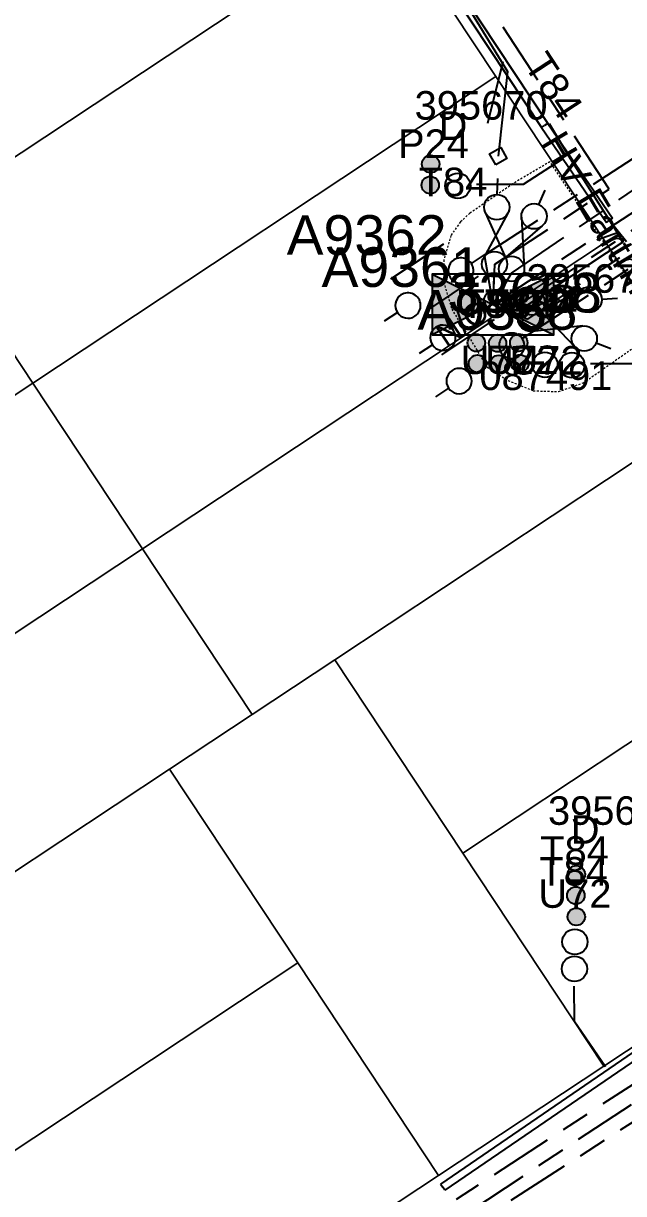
# Model space of a CAD drawing. Header units: metres. Extents: x 302064 to 304096, y 6268242 to 6271990.
# Drawn here: x 302936 to 302973.9, y 6270601.3 to 6270675.1 of the extents above; entities that cross this region are included whole.
import ezdxf
from ezdxf.enums import TextEntityAlignment as Align

# ---------------------------------------------------------------- set-up
doc = ezdxf.new("R2010")
doc.units = ezdxf.units.M
for name, pattern in [('Cable Exist UG', [8.2, 4, -1.2, 1.8, -1.2]), ('HIDDEN', [0.375, 0.25, -0.125]), ('HIDDEN2', [0.1875, 0.125, -0.0625])]:
    doc.linetypes.add(name, pattern=pattern)
doc.layers.get('0').update_dxf_attribs({"color": 6})
for name, color, linetype in [('_User Miscellaneous12', 7, 'Continuous'), ('_User_LV_Exist', 7, 'Continuous'), ('Duct_SP_EXT', 7, 'Continuous'), ('Equip_HV_EXT', 7, 'Continuous'), ('Equip_LV_EXT', 7, 'Continuous'), ('Mains_HV_EXT', 1, 'Continuous'), ('Mains_LV_EXT', 5, 'Continuous'), ('Services_SP_EXT', 7, 'Continuous'), ('Sub_SP_EXT', 7, 'Continuous'), ('Trench_SP_EXT', 7, 'Continuous')]:
    doc.layers.add(name, color=color, linetype=linetype)
for name, color, linetype, lineweight in [('Cadastre Land Parcels_SP_EXT', 7, 'Continuous', 5), ('Cadastre Other Property_SP_EXT', 9, 'HIDDEN', 5), ('Cadastre Roads_SP_EXT', 9, 'Continuous', 5)]:
    doc.layers.add(name, color=color, linetype=linetype, lineweight=lineweight)
doc.styles.get("Standard").update_dxf_attribs({"font": 'arial.ttf'})
doc.styles.add('SWITCH_LABEL', font='arial.ttf', dxfattribs={"height": 2.5})
doc.linetypes.add('Cable E UG', pattern='A,6,-0.5,["E",Standard,S=1.7,R=0,X=0.5,Y=-1],-2.9', length=9.4)

# ---------------------------------------------------------------- blocks, each defined once
blk = doc.blocks.new('SUB_PADMOUNT_EXT')
for points in [[(0, 0), (-3.84, 1.92), (-3.84, -1.92)], [(0, 0), (3.84, 1.92), (3.84, -1.92)]]:
    blk.add_hatch(color=256).paths.add_polyline_path(points)
for p, q in [((3.84, 1.92), (-3.84, -1.92)), ((-3.84, 1.92), (3.84, -1.92))]:
    blk.add_line(p, q)
blk.add_lwpolyline([(-3.84, -1.92), (3.84, -1.92), (3.84, 1.92), (-3.84, 1.92)], close=True)
for tag, height, flags, p in [('ASSET_NUM', 2.5, 8, (2, 2)), ('STREET_CODE', 0.2, 9, (1.5, 0)), ('OPERATING_VOLTAGE', 0.2, 9, (1.5, -0.6)), ('ORIENTATION', 0.2, 9, (1.5, -0.8)), ('CONSTRUCTED_VOLTAGE', 0.2, 9, (1.5, -0.2)), ('NO_PHASES', 0.2, 9, (1.5, -0.4)), ('OWNED_BY', 0.2, 9, (1.5, -1)), ('OPERATED_BY', 0.2, 9, (1.5, -1.2)), ('MAINTAINED_BY', 0.2, 9, (1.5, -1.4)), ('SECONDARY_VOLTAGE', 0.2, 9, (1.5, -1.6)), ('STATE', 0.2, 9, (1.5, -1.8)), ('SUBSTATION_TYPE', 0.2, 9, (1.5, -2.2)), ('PARENT', 0.2, 9, (1.5, -2)), ('STREETNAME', 0.2, 9, (1.5, -3)), ('USAGE', 0.2, 9, (1.5, -2.4)), ('LEGEND', 0.2, 9, (1.5, -2.6)), ('LOCATION', 0.2, 9, (1.5, -2.8)), ('Z', 0.2, 1, (1.5, -3.6)), ('SUBURB', 0.2, 9, (1.5, -3.2)), ('NOTES', 0.2, 9, (1.5, -3.4))]:
    blk.add_attdef(tag, text='', height=height, dxfattribs=dict(flags=flags)).set_placement(p, align=Align.MIDDLE_LEFT)
blk = doc.blocks.new('DUCT_EXT')
blk.add_circle((0, 0.8), 0.8)
at = {"flags": 1}
blk.add_attdef('Z', (0, 0), '', height=0.2, dxfattribs=at)
at = {"flags": 9}
for tag, p in [('DUCT_CODE', (0, 0)), ('XSECT_TYPE', (0, -0.2)), ('STATE', (0, -0.6)), ('FB_REFERENCE', (0, -0.4)), ('NOTES', (0, -0.8))]:
    blk.add_attdef(tag, text='', height=0.2, dxfattribs=at).set_placement(p, align=Align.MIDDLE_LEFT)
blk = doc.blocks.new('CCP_EXT')
at = {"flags": 9}
for tag, p in [('USAGE', (0, -1.2)), ('LEGEND', (0, -1.4)), ('STATE', (0, -1.8)), ('LIFE_SUPPORT', (0, -1.6)), ('NOTES', (0, -2))]:
    blk.add_attdef(tag, text='', height=0.2, dxfattribs=at).set_placement(p, align=Align.MIDDLE_LEFT)
blk.add_wipeout([(0, 0.566), (0.566, 0), (0, -0.566), (-0.566, 0)])
blk.add_lwpolyline([(-0.566, 0), (0, 0.566), (0.566, 0), (0, -0.566), (-0.566, 0)])
at = {"flags": 1}
blk.add_attdef('Z', (0, 0), '', height=0.2, dxfattribs=at)
at = {"flags": 9}
for tag, p in [('CCP_TYPE', (0, 0)), ('OPERATING_VOLTAGE', (0, -0.6)), ('ORIENTATION', (0, -0.8)), ('CONSTRUCTED_VOLTAGE', (0, -0.2)), ('NO_PHASES', (0, -0.4)), ('OWNED_BY', (0, -1))]:
    blk.add_attdef(tag, text='', height=0.2, dxfattribs=at).set_placement(p, align=Align.MIDDLE_LEFT)
blk = doc.blocks.new('LV_UG_DFUSE_CLOSED_EXT')
for points in [[(1, 0), (0, 0)], [(5.04, 0.726), (2.156, -0.717)], [(5.049, -0.707), (2.156, 0.717)], [(6.2, 0.013), (7.2, 0.013)]]:
    blk.add_lwpolyline(points)
for centre in [(1.8, 0), (5.4, 0.011)]:
    blk.add_circle(centre, 0.8)
at = {"flags": 9}
for tag, p in [('ACTUAL_STATUS', (0, 0)), ('OPERATING_VOLTAGE', (0, -0.6)), ('ORIENTATION', (0, -0.8)), ('CONSTRUCTED_VOLTAGE', (0, -0.2)), ('NO_PHASES', (0, -0.4)), ('STATE', (0, -1)), ('SWITCH_TYPE', (0, -1.2)), ('USAGE', (0, -1.4)), ('NOTES', (0, -1.6))]:
    blk.add_attdef(tag, text='', height=0.2, dxfattribs=at).set_placement(p, align=Align.MIDDLE_LEFT)
at = {"flags": 1}
blk.add_attdef('Z', (0, 0), '', height=0.2, dxfattribs=at)
blk = doc.blocks.new('SWG_HOLEC_SU_NO_EXT')
blk.add_line((1.8, -2), (5.8, -2))
for points in [[(1.8, -0.8, 1), (1.8, 0.8, 1)], [(5.8, -0.8, 1), (5.8, 0.8, 1)]]:
    blk.add_lwpolyline(points, format="xyb", close=True)
for points in [[(1, 0), (0, 0)], [(6.6, 0), (7.6, 0)]]:
    blk.add_lwpolyline(points)
at = {"insert": (5.311, -3.639), "char_height": 1.4, "width": 3.88632, "attachment_point": 1, "rotation": 180}
blk.add_mtext('{\\fArial|b0|i0|c0|p34;N/O}', dxfattribs=at)
at = {"style": 'SWITCH_LABEL', "flags": 8}
blk.add_attdef('ASSET_NUM', text='', height=2.5, rotation=179.95437, dxfattribs=at).set_placement((-2.4, 0), align=Align.MIDDLE_LEFT)
at = {"flags": 1}
blk.add_attdef('Z', (0, 0), '', height=0.2, dxfattribs=at)
at = {"flags": 9}
for tag, p in [('ACTUAL_STATUS', (0, -0.4)), ('CONSTRUCTED_VOLTAGE', (0, -0.6)), ('NO_PHASES', (0, -0.8)), ('OPERATING_VOLTAGE', (0, -1)), ('ORIENTATION', (0, -1.2)), ('OWNED_BY', (0, -1.4)), ('STATE', (0, -1.8)), ('SWITCH_TYPE', (0, -2)), ('USAGE', (0, -2.2)), ('PARENT', (0, -1.6)), ('STREETNAME', (0, -2.6)), ('SUBURB', (0, -2.8)), ('LOCATION', (0, -2.4)), ('NOTES', (0, -3))]:
    blk.add_attdef(tag, text='', height=0.2, dxfattribs=at).set_placement(p, align=Align.MIDDLE_LEFT)
at = {"style": 'SWITCH_LABEL', "flags": 9}
blk.add_attdef('STREET_CODE', text='', height=0.2, dxfattribs=at).set_placement((0, -0.2), align=Align.MIDDLE_LEFT)
blk = doc.blocks.new('SWG_HOLEC_SU_EXT')
blk.add_line((1.8, -2), (5.8, -2))
for points in [[(1.8, -0.8, 1), (1.8, 0.8, 1)], [(5.8, -0.8, 1), (5.8, 0.8, 1)]]:
    blk.add_lwpolyline(points, format="xyb", close=True)
for points in [[(1, 0), (0, 0)], [(6.6, 0), (7.6, 0)]]:
    blk.add_lwpolyline(points)
at = {"style": 'SWITCH_LABEL', "flags": 8}
blk.add_attdef('ASSET_NUM', text='', height=2.5, rotation=179.95437, dxfattribs=at).set_placement((-2.4, 0), align=Align.MIDDLE_LEFT)
at = {"flags": 1}
blk.add_attdef('Z', (0, 0), '', height=0.2, dxfattribs=at)
at = {"flags": 9}
for tag, p in [('ACTUAL_STATUS', (0, -0.4)), ('CONSTRUCTED_VOLTAGE', (0, -0.6)), ('NO_PHASES', (0, -0.8)), ('OPERATING_VOLTAGE', (0, -1)), ('ORIENTATION', (0, -1.2)), ('OWNED_BY', (0, -1.4)), ('STATE', (0, -1.8)), ('SWITCH_TYPE', (0, -2)), ('USAGE', (0, -2.2)), ('PARENT', (0, -1.6)), ('STREETNAME', (0, -2.6)), ('SUBURB', (0, -2.8)), ('LOCATION', (0, -2.4)), ('NOTES', (0, -3))]:
    blk.add_attdef(tag, text='', height=0.2, dxfattribs=at).set_placement(p, align=Align.MIDDLE_LEFT)
at = {"style": 'SWITCH_LABEL', "flags": 9}
blk.add_attdef('STREET_CODE', text='', height=0.2, dxfattribs=at).set_placement((0, -0.2), align=Align.MIDDLE_LEFT)
blk = doc.blocks.new('CABLE_LARGE_EXT')
h = blk.add_hatch(color=256)
edge = h.paths.add_edge_path()
edge.add_arc((0, 0.55), 0.55, 0, 360)
blk.add_circle((0, 0.55), 0.55)
at = {"flags": 1}
blk.add_attdef('Z', (0, 0), '', height=0.2, dxfattribs=at)
at = {"flags": 9}
for tag, p in [('COND_CODE', (0, 0)), ('XSECT_SIZE', (0, -0.6)), ('STATE', (0, -0.4)), ('FB_REFERENCE', (0, -0.2)), ('NOTES', (0, -0.8))]:
    blk.add_attdef(tag, text='', height=0.2, dxfattribs=at).set_placement(p, align=Align.MIDDLE_LEFT)

msp = doc.modelspace()

# ---------------------------------------------------------------- linework, layer by layer
at = {"layer": '_User Miscellaneous12'}
for p, q in [((302959.7109, 6270683.093), (302969.1365, 6270668.8254)), ((302959.3104, 6270682.8284), (302968.736, 6270668.5608)), ((302968.736, 6270668.5608), (302968.9363, 6270668.6931)), ((302968.736, 6270668.5608), (302968.7372, 6270668.559)), ((302968.7372, 6270668.559), (302968.9363, 6270668.6931)), ((302968.7372, 6270668.559), (302972.8415, 6270662.5864)), ((302969.1353, 6270668.8272), (302968.9363, 6270668.6931)), ((302969.1365, 6270668.8254), (302968.9363, 6270668.6931)), ((302969.1365, 6270668.8254), (302969.1353, 6270668.8272)), ((302969.1353, 6270668.8272), (302973.2371, 6270662.8582)), ((302972.8415, 6270662.5864), (302973.0393, 6270662.7223)), ((302973.2371, 6270662.8582), (302973.0393, 6270662.7223)), ((302992.3339, 6270622.4501), (302962.3786, 6270601.9435)), ((302992.605, 6270622.054), (302962.6497, 6270601.5475)), ((302962.3786, 6270601.9435), (302962.5141, 6270601.7455)), ((302962.6497, 6270601.5475), (302962.5141, 6270601.7455))]:
    msp.add_line(p, q, dxfattribs=at)
at = {"layer": '_User_LV_Exist', "linetype": 'Cable Exist UG'}
for points in [[(302965.6919, 6270657.409), (302966.8592, 6270659.3722), (302975.7991, 6270665.4845), (302975.7991, 6270665.4845), (302992.4629, 6270640.6584), (302994.4228, 6270640.2664), (302994.4228, 6270640.2664), (302999.2263, 6270632.9233), (303003.8613, 6270636.2105), (303003.8613, 6270636.2105), (302994.5863, 6270650.1576), (302996.3107, 6270651.2485), (302998.806, 6270647.3568)], [(302965.6919, 6270657.409), (302967.5573, 6270657.5391), (302975.6894, 6270662.8845), (302975.6894, 6270662.8845), (302991.014, 6270640.1914), (302993.2491, 6270638.4788), (302993.2491, 6270638.4788), (302998.7325, 6270630.0278), (302996.332, 6270618.9664), (302991.0316, 6270615.4033), (302989.6103, 6270615.8555), (302989.6103, 6270615.8555), (302977.0697, 6270607.4949), (302963.5732, 6270598.8176), (302962.5968, 6270596.745), (302962.5968, 6270596.745), (302949.0193, 6270587.7176), (302949.0193, 6270587.7176), (302946.0199, 6270585.7609)], [(302965.6919, 6270657.409), (302967.8736, 6270656.4848), (302974.9894, 6270661.243), (302974.9894, 6270661.243), (302981.4729, 6270651.8447), (302989.5127, 6270639.7142)], [(302989.5489, 6270639.6215), (302991.8325, 6270638.4873), (302991.8325, 6270638.4873), (302997.6141, 6270629.7349), (302995.4381, 6270619.5769), (302991.8358, 6270617.2227), (302989.238, 6270617.9671), (302989.238, 6270617.9671), (302975.9768, 6270609.17), (302963.3685, 6270600.9765)]]:
    msp.add_lwpolyline(points, dxfattribs=at)
at = {"layer": 'Cadastre Land Parcels_SP_EXT', "linetype": 'Continuous'}
for points in [[(302958.9345, 6270682.2341), (302951.4907, 6270693.4654), (302922.2663, 6270674.1305), (302929.7101, 6270662.8972), (302958.9345, 6270682.2341)], [(302965.8582, 6270671.7877), (302958.9345, 6270682.2341), (302929.7101, 6270662.8972), (302936.6339, 6270652.4508), (302965.8582, 6270671.7877)], [(302972.7812, 6270661.3403), (302965.8582, 6270671.7877), (302936.6339, 6270652.4508), (302943.5567, 6270642.0044), (302972.7812, 6270661.3403)], [(302936.6339, 6270652.4508), (302929.7101, 6270662.8972), (302900.4661, 6270643.5479), (302904.058, 6270638.126), (302907.3875, 6270633.0994), (302936.6339, 6270652.4508)], [(302955.6964, 6270635.0081), (302979.704, 6270650.8939), (302972.7812, 6270661.3403), (302943.5567, 6270642.0044), (302950.4796, 6270631.5571), (302955.6964, 6270635.0081)], [(302943.5567, 6270642.0044), (302936.6339, 6270652.4508), (302907.3875, 6270633.0994), (302914.3088, 6270622.6521), (302943.5567, 6270642.0044)], [(302987.7938, 6270638.6883), (302979.704, 6270650.8939), (302955.6964, 6270635.0081), (302963.7854, 6270622.8015), (302987.7938, 6270638.6883)], [(302945.2572, 6270628.0999), (302950.4796, 6270631.5571), (302943.5567, 6270642.0044), (302914.3088, 6270622.6521), (302921.2301, 6270612.2027), (302945.2572, 6270628.0999)], [(302992.5263, 6270622.4841), (302993.9281, 6270629.432), (302987.7938, 6270638.6883), (302963.7854, 6270622.8015), (302972.6843, 6270609.3774), (302992.5263, 6270622.4841)], [(302972.6843, 6270609.3774), (302963.7854, 6270622.8015), (302955.6964, 6270635.0081), (302950.4796, 6270631.5571), (302945.2572, 6270628.0999), (302953.3581, 6270615.8837), (302962.2474, 6270602.4822), (302972.6843, 6270609.3774)], [(302953.3581, 6270615.8837), (302945.2572, 6270628.0999), (302921.2301, 6270612.2027), (302929.3252, 6270599.9834), (302953.3581, 6270615.8837)], [(302962.2474, 6270602.4822), (302953.3581, 6270615.8837), (302929.3252, 6270599.9834), (302935.4493, 6270590.7378), (302942.3801, 6270589.3579), (302962.2474, 6270602.4822)]]:
    msp.add_lwpolyline(points, close=True, dxfattribs=at)
at = {"layer": 'Cadastre Roads_SP_EXT', "linetype": 'Continuous'}
msp.add_lwpolyline([(303002.1796, 6270604.4797), (302992.5263, 6270622.4842), (302972.6843, 6270609.3774), (302962.2474, 6270602.4821), (302942.38, 6270589.3579), (302949.2357, 6270569.6629), (303002.1796, 6270604.4797)], close=True, dxfattribs=at)
at = {"layer": 'Duct_SP_EXT'}
for p, q in [((302959.7109, 6270683.093), (302969.1365, 6270668.8254)), ((302959.3104, 6270682.8284), (302968.736, 6270668.5608)), ((302968.736, 6270668.5608), (302968.9363, 6270668.6931)), ((302968.736, 6270668.5608), (302968.7372, 6270668.559)), ((302968.7372, 6270668.559), (302968.9363, 6270668.6931)), ((302968.7372, 6270668.559), (302972.8415, 6270662.5864)), ((302969.1353, 6270668.8272), (302968.9363, 6270668.6931)), ((302969.1365, 6270668.8254), (302968.9363, 6270668.6931)), ((302969.1365, 6270668.8254), (302969.1353, 6270668.8272)), ((302969.1353, 6270668.8272), (302973.2371, 6270662.8582)), ((302972.8415, 6270662.5864), (302973.0393, 6270662.7223)), ((302973.2371, 6270662.8582), (302973.0393, 6270662.7223)), ((302992.3339, 6270622.4501), (302962.3786, 6270601.9435)), ((302992.605, 6270622.054), (302962.6497, 6270601.5475)), ((302962.3786, 6270601.9435), (302962.5141, 6270601.7455)), ((302962.6497, 6270601.5475), (302962.5141, 6270601.7455))]:
    msp.add_line(p, q, dxfattribs=at)
for points in [[(302964.6434, 6270664.9852), (302967.6011, 6270664.9852), (302970.0526, 6270666.5648)], [(302971.8473, 6270653.6783), (302975.8129, 6270653.6783), (302977.8901, 6270655.0332)], [(302970.7919, 6270614.4294), (302970.8134, 6270612.2405), (302972.7755, 6270609.3447)]]:
    msp.add_lwpolyline(points, dxfattribs=at)
at = {"layer": 'Mains_HV_EXT', "linetype": 'Cable E UG'}
for points in [[(302970.5829, 6270666.5824), (302969.2489, 6270668.8058)], [(302967.5317, 6270657.1595), (302973.9095, 6270661.3676), (302970.5829, 6270666.5824)]]:
    msp.add_lwpolyline(points, dxfattribs=at)
at = {"layer": 'Mains_HV_EXT', "linetype": 'Cable Exist UG'}
for points in [[(302965.6919, 6270657.409), (302976.7112, 6270664.6655), (302976.7112, 6270664.6655), (302984.2776, 6270653.6123), (302992.4747, 6270641.2032), (302994.932, 6270641.0272), (303001.151, 6270631.726), (303001.151, 6270631.726), (303004.6062, 6270634.2933), (303009.0231, 6270633.4111), (303014.5301, 6270632.2268), (303031.6703, 6270643.5398)], [(302965.6919, 6270657.409), (302968.3594, 6270655.8113), (302976.5349, 6270661.1354), (302976.5349, 6270661.1354), (302982.4998, 6270652.081), (302990.3651, 6270640.1373), (302996.5504, 6270629.5341), (302994.548, 6270620.2059), (302994.548, 6270620.2059), (302974.4014, 6270606.9459), (302948.2075, 6270589.6298), (302948.2075, 6270589.6298), (302942.9249, 6270586.1777), (302933.5708, 6270588.1357), (302926.8154, 6270598.2853), (302918.2161, 6270611.4311), (302918.2161, 6270611.4311), (302911.5951, 6270621.2429), (302898.6219, 6270614.0955), (302898.6219, 6270614.0955), (302902.3015, 6270608.2603), (302903.6002, 6270608.1169)]]:
    msp.add_lwpolyline(points, dxfattribs=at)
at = {"layer": 'Mains_LV_EXT', "linetype": 'Cable Exist UG'}
for points in [[(302965.6919, 6270657.409), (302966.8592, 6270659.3722), (302975.7991, 6270665.4845), (302975.7991, 6270665.4845), (302992.4629, 6270640.6584), (302994.4228, 6270640.2664), (302994.4228, 6270640.2664), (302999.2263, 6270632.9233), (303003.8613, 6270636.2105), (303003.8613, 6270636.2105), (302994.5863, 6270650.1576), (302996.3107, 6270651.2485), (302998.806, 6270647.3568)], [(302965.6919, 6270657.409), (302967.5573, 6270657.5391), (302975.6894, 6270662.8845), (302975.6894, 6270662.8845), (302991.014, 6270640.1914), (302993.2491, 6270638.4788), (302993.2491, 6270638.4788), (302998.7325, 6270630.0278), (302996.332, 6270618.9664), (302991.0316, 6270615.4033), (302989.6103, 6270615.8555), (302989.6103, 6270615.8555), (302977.0697, 6270607.4949), (302963.5732, 6270598.8176), (302962.5968, 6270596.745), (302962.5968, 6270596.745), (302949.0193, 6270587.7176), (302949.0193, 6270587.7176), (302946.0199, 6270585.7609)], [(302965.6919, 6270657.409), (302967.8736, 6270656.4848), (302974.9894, 6270661.243), (302974.9894, 6270661.243), (302981.4729, 6270651.8447), (302989.5127, 6270639.7142)], [(302989.5489, 6270639.6215), (302991.8325, 6270638.4873), (302991.8325, 6270638.4873), (302997.6141, 6270629.7349), (302995.4381, 6270619.5769), (302991.8358, 6270617.2227), (302989.238, 6270617.9671), (302989.238, 6270617.9671), (302975.9768, 6270609.17), (302963.3685, 6270600.9765)]]:
    msp.add_lwpolyline(points, dxfattribs=at)
at = {"layer": 'Trench_SP_EXT', "linetype": 'Cable Exist UG'}
for points in [[(302966.3126, 6270672.7013), (302965.2545, 6270668.4788)], [(302973.0627, 6270662.6865), (302974.1187, 6270661.3878)], [(302972.243, 6270661.4739), (302973.5978, 6270661.9645)]]:
    msp.add_lwpolyline(points, dxfattribs=at)

# ---------------------------------------------------------------- block references
at = {"layer": 'Duct_SP_EXT'}
msp.add_blockref('CABLE_LARGE_EXT', (302961.751, 6270665.7139), dxfattribs=at)
for name, p, rotation in [('CABLE_LARGE_EXT', (302961.7224, 6270664.3845), 0.2114994223594662), ('DUCT_EXT', (302963.4639, 6270664.0881), 0.2114994223594662), ('CABLE_LARGE_EXT', (302964.6369, 6270654.4387), 0.2114994223594662), ('CABLE_LARGE_EXT', (302965.9756, 6270654.4139), 0.2114994223594662), ('CABLE_LARGE_EXT', (302967.3142, 6270654.4486), 0.2114994223594662), ('DUCT_EXT', (302968.9679, 6270652.8011), 0.2114994223594662), ('DUCT_EXT', (302970.6678, 6270652.7812), 0.2114994223594662), ('CABLE_LARGE_EXT', (302964.7084, 6270653.127), 0.2114994223594662), ('CABLE_LARGE_EXT', (302966.0471, 6270653.1022), 0.2114994223594662), ('CABLE_LARGE_EXT', (302967.3857, 6270653.1368), 0.2114994223594662), ('CABLE_LARGE_EXT', (302970.392, 6270621.4733), 269.9999999999998), ('CABLE_LARGE_EXT', (302970.3622, 6270620.1346), 269.9999999999998), ('CABLE_LARGE_EXT', (302970.392, 6270618.7961), 269.9999999999998), ('DUCT_EXT', (302970.0505, 6270617.215), 269.9999999999998), ('DUCT_EXT', (302970.0242, 6270615.5152), 269.9999999999998)]:
    msp.add_blockref(name, p, dxfattribs=dict(at, rotation=rotation))
at = {"layer": 'Equip_HV_EXT'}
ref = msp.add_blockref('SWG_HOLEC_SU_EXT', (302965.1552, 6270660.5381), dxfattribs=dict(at, rotation=213.4749765589829))
ref.add_attrib('ASSET_NUM', 'A9362', dxfattribs={"layer": '0', "height": 2.5, "style": 'SWITCH_LABEL'}).set_placement((302962.7562, 6270661.7881), align=Align.MIDDLE_RIGHT)
ref = msp.add_blockref('SWG_HOLEC_SU_EXT', (302967.3581, 6270658.5153), dxfattribs=dict(at, rotation=213.5824082560301))
ref.add_attrib('ASSET_NUM', 'A9361', dxfattribs={"layer": '0', "height": 2.5, "style": 'SWITCH_LABEL'}).set_placement((302964.9591, 6270659.7652), align=Align.MIDDLE_RIGHT)
ref = msp.add_blockref('SWG_HOLEC_SU_NO_EXT', (302968.3595, 6270655.8113), dxfattribs=dict(at, rotation=213.8534113309116))
ref.add_attrib('ASSET_NUM', 'A9358', dxfattribs={"layer": '0', "height": 2.5, "style": 'SWITCH_LABEL'}).set_placement((302965.9605, 6270657.0613), align=Align.MIDDLE_CENTER)
at = {"layer": 'Equip_LV_EXT'}
for p, rotation in [((302965.7043, 6270658.1495), 87.58240819226792), ((302966.1506, 6270658.0017), 66.73966191690315), ((302966.3597, 6270657.4475), 2.671864660567421), ((302966.3792, 6270657.1331), 339.5824080701449)]:
    msp.add_blockref('LV_UG_DFUSE_CLOSED_EXT', p, dxfattribs=dict(at, rotation=rotation))
at = {"layer": 'Sub_SP_EXT'}
ref = msp.add_blockref('SUB_PADMOUNT_EXT', (302965.6919, 6270657.409), dxfattribs=at)
ref.add_attrib('ASSET_NUM', '33658', dxfattribs={"layer": '0', "height": 2.5}).set_placement((302967.6919, 6270658.159), align=Align.MIDDLE_CENTER)

# ---------------------------------------------------------------- texts
at = {"layer": 'Cadastre Other Property_SP_EXT'}
msp.add_text('087491', height=1.8, dxfattribs=at).set_placement((302964.8254, 6270652.0126))
at = {"layer": 'Cadastre Roads_SP_EXT'}
msp.add_text('CRANBOURNE ST', height=1.8, rotation=27.718572, dxfattribs=at).set_placement((302971.6443, 6270596.4309))
at = {"layer": 'Duct_SP_EXT'}
for s, p in [('395670', (302960.7354, 6270669.0634)), ('D', (302962.2482, 6270667.7838)), ('P24', (302959.6869, 6270666.6476)), ('395670', (302967.802, 6270658.1455)), ('T84', (302963.6335, 6270656.552)), ('T84', (302965.1743, 6270656.552)), ('T84', (302966.6853, 6270656.552)), ('D', (302969.3148, 6270656.8659)), ('U72', (302963.6459, 6270653.0182)), ('U72', (302965.1865, 6270653.0182)), ('U72', (302966.7272, 6270652.9885)), ('395670', (302969.1558, 6270624.5933)), ('D', (302970.5946, 6270623.3951)), ('T84', (302968.6667, 6270622.0683)), ('T84', (302968.6071, 6270620.7594)), ('U72', (302968.5477, 6270619.3613))]:
    msp.add_text(s, height=1.8, dxfattribs=at).set_placement(p)
at = {"layer": 'Mains_HV_EXT'}
msp.add_text('HV Earthing', height=1.8, rotation=300.824514, dxfattribs=at).set_placement((302968.6493, 6270667.6085))
at = {"layer": 'Mains_LV_EXT'}
msp.add_text('T84', height=1.8, rotation=303.170992, dxfattribs=at).set_placement((302967.5834, 6270672.5275))

# ---------------------------------------------------------------- next in the draw order: block references
at = {"layer": 'Services_SP_EXT', "rotation": 74.79739259582017}
msp.add_blockref('CCP_EXT', (302966.0197, 6270666.7626), dxfattribs=at)

# ---------------------------------------------------------------- next in the draw order: block references
msp.add_blockref('CCP_EXT', (302966.0197, 6270666.7626), dxfattribs=at)

# ---------------------------------------------------------------- next in the draw order: linework, layer by layer
at = {"layer": '_User_LV_Exist', "linetype": 'Cable Exist UG'}
msp.add_lwpolyline([(302965.6919, 6270657.409), (302965.8043, 6270659.9436), (302973.0144, 6270664.6855), (302973.0144, 6270664.6855), (302960.6818, 6270683.4965)], dxfattribs=at)
at = {"layer": 'Cadastre Other Property_SP_EXT', "linetype": 'HIDDEN2'}
msp.add_lwpolyline([(302969.2747, 6270666.4106), (302966.9251, 6270665.0107), (302964.2255, 6270663.161), (302963.6256, 6270662.6111), (302963.0257, 6270661.7612), (302962.5757, 6270660.2114), (302962.5757, 6270658.8117), (302963.0756, 6270657.1119), (302965.3253, 6270653.4624), (302966.6251, 6270652.6126), (302968.2249, 6270651.9626), (302969.8247, 6270651.9127), (302971.3745, 6270652.4626), (302976.3237, 6270655.9121), (302969.2747, 6270666.4106)], close=True, dxfattribs=at)
at = {"layer": 'Cadastre Roads_SP_EXT', "linetype": 'Continuous'}
msp.add_lwpolyline([(302958.9345, 6270682.234), (302965.8582, 6270671.7877), (302972.7811, 6270661.3403), (302979.704, 6270650.8939), (302987.7938, 6270638.6883), (302993.9281, 6270629.4321), (303007.2799, 6270638.2669), (303007.2799, 6270638.2669), (303000.473, 6270648.5387), (302993.0576, 6270659.7288), (302986.1338, 6270670.1762), (302979.2101, 6270680.6226)], dxfattribs=at)
at = {"layer": 'Mains_HV_EXT', "linetype": 'Cable Exist UG'}
msp.add_lwpolyline([(302965.6919, 6270657.409), (302965.1552, 6270660.5381), (302976.837, 6270668.1253), (302976.837, 6270668.1253), (302985.9518, 6270654.7063), (302994.3355, 6270641.9809), (302995.4534, 6270641.8945), (303001.3189, 6270633.001), (303004.3969, 6270635.3549), (303004.3969, 6270635.3549), (303009.2261, 6270634.3903), (303014.3294, 6270633.2928), (303033.0557, 6270645.6652)], dxfattribs=at)
at = {"layer": 'Mains_LV_EXT', "linetype": 'Cable Exist UG'}
msp.add_lwpolyline([(302965.6919, 6270657.409), (302965.8043, 6270659.9436), (302973.0144, 6270664.6855), (302973.0144, 6270664.6855), (302960.6818, 6270683.4965)], dxfattribs=at)
at = {"layer": 'Services_SP_EXT'}
msp.add_lwpolyline([(302960.6968, 6270683.294), (302961.5304, 6270680.3737), (302961.5304, 6270680.3737), (302966.5982, 6270672.1021), (302966.0197, 6270666.7627)], dxfattribs=at)

# ---------------------------------------------------------------- next in the draw order: texts
at = {"layer": 'Duct_SP_EXT'}
msp.add_text('T84', height=1.8, dxfattribs=at).set_placement((302960.9953, 6270664.2362))

doc.saveas('drawing.dxf')
